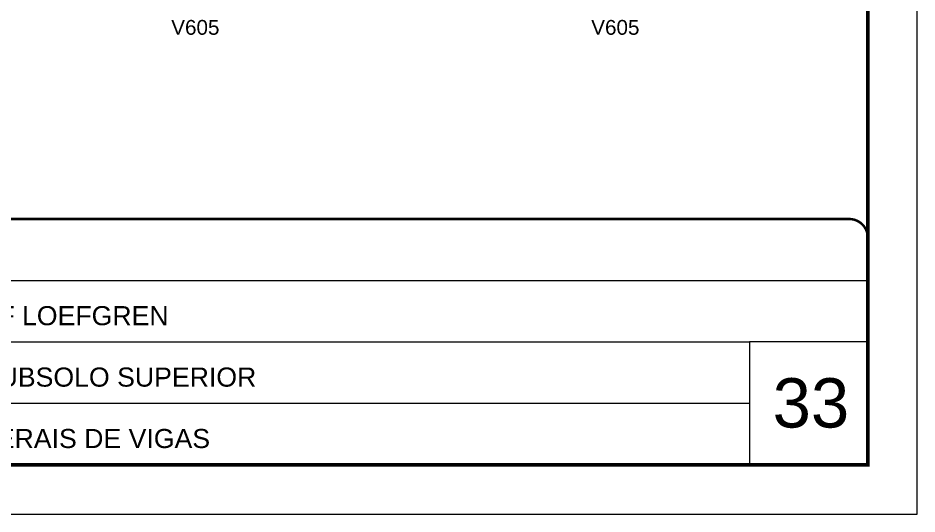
# Model space of a CAD drawing. Extents: x 3309 to 9590, y -2522 to 14608.
# Drawn here: x 4065 to 4794, y 4369 to 4772 of the extents above; entities that cross this region are included whole.
import ezdxf

# ---------------------------------------------------------------- set-up
doc = ezdxf.new("R2010")
doc.units = 0
doc.linetypes.add('CONTINUO', pattern=[0])
doc.linetypes.add('DASHED', pattern=[0.75, 0.5, -0.25])
doc.layers.add('5', color=5, linetype='Continuous')
for name, color, linetype, lineweight in [('CARIMBO', 255, 'Continuous', 9), ('Folhas', 255, 'Continuous', 9), ('SARRAFO DE PRESSAO', 251, 'DASHED', 9)]:
    doc.layers.add(name, color=color, linetype=linetype, lineweight=lineweight)
doc.styles.add('ARIAL', font='arial.ttf')
doc.styles.get("Standard").update_dxf_attribs({"font": 'arial.ttf'})

# ---------------------------------------------------------------- blocks, each defined once
blk = doc.blocks.new('9999999999')
at = {"color": 30, "linetype": 'CONTINUO'}
for p, q in [((98564.56, 34379.64), (99583.98, 34379.64)), ((98564.56, 34329.83), (99487.98, 34329.83)), ((99583.98, 34329.83), (99487.98, 34329.83)), ((99487.98, 34329.83), (99487.98, 34230.21)), ((98564.56, 34280.02), (99487.98, 34280.02))]:
    blk.add_line(p, q, dxfattribs=at)
at = {"color": 30, "linetype": 'CONTINUO', "const_width": 2}
blk.add_lwpolyline([(99583.98, 34230.21), (99583.98, 34414.45, 0.414214), (99568.98, 34429.45), (98228.98, 34429.45, 0.414214), (98213.98, 34414.45), (98213.98, 34245.21, 0.414214), (98228.98, 34230.21), (99583.98, 34230.21)], format="xyb", dxfattribs=at)
at = {"layer": 'Folhas'}
blk.add_lwpolyline([(98138.98, 34190.21), (99623.98, 34190.21), (99623.98, 35240.21), (98138.98, 35240.21)], close=True, dxfattribs=at)
at = {"layer": 'Folhas', "color": 30, "const_width": 3}
blk.add_lwpolyline([(98213.98, 34230.21), (99583.98, 34230.21), (99583.98, 35200.21), (98213.98, 35200.21)], close=True, dxfattribs=at)
at = {"color": 7, "linetype": 'Continuous', "ltscale": 5, "style": 'ARIAL'}
for s, p in [('LEAF LOEFGREN', (98837.68, 34343.32)), ('1° SUBSOLO SUPERIOR', (98837.68, 34293.51)), ('LATERAIS DE VIGAS', (98837.68, 34243.7))]:
    blk.add_text(s, height=15.4829, dxfattribs=at).set_placement(p)

msp = doc.modelspace()

# ---------------------------------------------------------------- block references
at = {"layer": 'SARRAFO DE PRESSAO', "color": 6, "linetype": 'ByBlock'}
msp.add_blockref('9999999999', (-94829.61, -29820.95), dxfattribs=at)

# ---------------------------------------------------------------- texts
at = {"layer": '5', "linetype": 'Continuous'}
for p in [(4189.25, 4757.92), (4530.02, 4757.92)]:
    msp.add_text('V605', height=12, rotation=359.99996, dxfattribs=at).set_placement(p)
at = {"layer": 'CARIMBO', "style": 'ARIAL'}
msp.add_text('33', height=40, dxfattribs=at).set_placement((4677.23, 4439.4))

doc.saveas('drawing.dxf')
